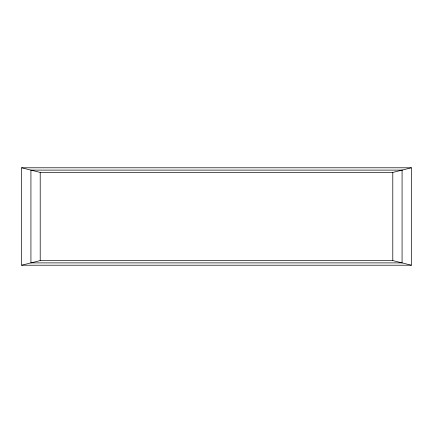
<?xml version="1.0" encoding="UTF-8"?>
<svg xmlns="http://www.w3.org/2000/svg" width="433" height="433" viewBox="0 0 433 433"><rect width="100%" height="100%" fill="white"/><g stroke="black" fill="none" stroke-linecap="round" stroke-linejoin="round"><path stroke-width="0.65" d="M21.65 265.212L40.209 260.574L392.791 260.574L411.35 265.212L411.35 167.787L21.65 167.787L21.65 265.212L411.35 265.212M21.65 167.787L40.209 172.426L392.791 172.426L411.35 167.787M392.791 172.426L392.791 260.574M40.209 172.426L40.209 260.574M402.073 170.109L30.927 170.109L30.927 262.891L402.073 262.891L402.073 170.109"/></g></svg>
